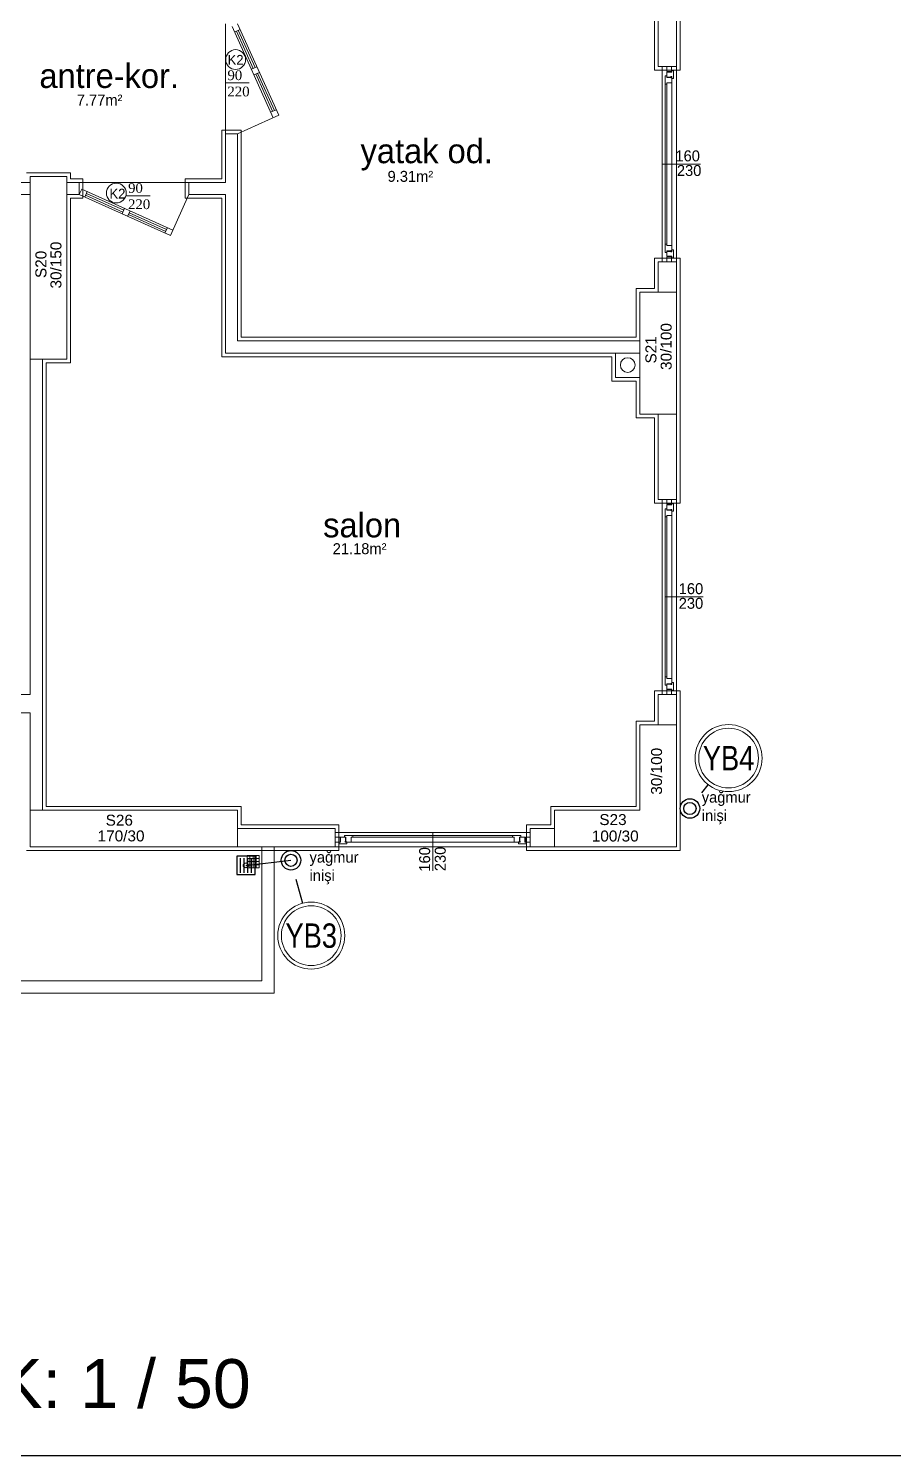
# Model space of a CAD drawing. Header units: centimetres. Extents: x 247352 to 270197, y -444050 to -441150.
# Drawn here: x 253844 to 254553, y -444050 to -442880 of the extents above; entities that cross this region are included whole.
import ezdxf
from ezdxf.enums import TextEntityAlignment as Align

# ---------------------------------------------------------------- set-up
doc = ezdxf.new("R2010")
doc.units = ezdxf.units.CM
for name, color, linetype, lineweight in [('ROTAS-MIMARI', 8, 'Continuous', 13), ('ROTAS-MIMARI-YAZI', 8, 'Continuous', 13), ('ROTAS-SIHHI-YAGMUR-NO', 3, 'Continuous', 18)]:
    doc.layers.add(name, color=color, linetype=linetype, lineweight=lineweight)
for name, color, linetype in [('ROTAS-PAFTA', 144, 'Continuous'), ('ROTAS-PAFTA-YAZI', 7, 'Continuous'), ('ROTAS-SEMBOL-KILAVUZ', 9, 'Continuous'), ('ROTAS-SIHHI-SEMBOL', 5, 'Continuous'), ('ROTAS-SIHHI-YAGMUR', 3, 'Continuous')]:
    doc.layers.add(name, color=color, linetype=linetype)
doc.styles.add('arial_1_18', font='arial.ttf', dxfattribs={"height": 0.2})
doc.styles.add('ROTAS-YAZI', font='arial.ttf')
pattern_1 = [(45, (11555268.9, -21881944.5), (-441.941738, 441.941738), []), (45, (11555710.8, -21881944.5), (-441.941738, 441.941738), [781.25, -156.25, 0, -156.25])]

# ---------------------------------------------------------------- blocks, each defined once
blk = doc.blocks.new('ROTAS-S2-BALKON-SUZGECI')
for p, q in [((-4.5, -6), (-4.5, 6)), ((-1.5, -6), (-1.5, 6)), ((1.5, -6), (1.5, 6)), ((4.5, -6), (4.5, 6))]:
    blk.add_line(p, q)
blk.add_lwpolyline([(-7.5, -7.5), (7.5, -7.5), (7.5, 7.5), (-7.5, 7.5)], close=True)
blk.add_circle((0, 0), 2)
blk = doc.blocks.new('ROTAS-S2-KOLON-YAGMUR')
at = {"color": 3}
for radius in [8, 5]:
    blk.add_circle((0, 0), radius, dxfattribs=at)
blk = doc.blocks.new('ROTAS-S2-KOLON-NO-YAGMUR')
at = {"color": 1}
for radius in [27.5, 24.5]:
    blk.add_circle((0, 0), radius, dxfattribs=at)
at = {"color": 3, "style": 'ROTAS-YAZI', "width": 0.8}
blk.add_attdef('NO', text='', height=20, dxfattribs=at).set_placement((0, 0), align=Align.MIDDLE_CENTER)

msp = doc.modelspace()

# ---------------------------------------------------------------- hatches: boundary and pattern name
at = {"layer": 'ROTAS-MIMARI', "ltscale": 0.03}
h = msp.add_hatch(dxfattribs=at)
h.set_pattern_fill('ANSI35', color=256, scale=50, style=0)
h.set_pattern_definition(pattern_1)
h.paths.add_polyline_path([(253875.2, -443000.8), (253845.2, -443000.8), (253845.2, -443150.8), (253875.2, -443150.8)])
h.paths.add_polyline_path([(253873.2, -443095.2), (253873.2, -443052.1), (253859.2, -443052.1), (253859.2, -443095.2)], flags=24)
h.paths.add_polyline_path([(253860.9, -443086.6), (253860.9, -443059.5), (253847, -443059.5), (253847, -443086.6)], flags=24)
h = msp.add_hatch(dxfattribs=at)
h.set_pattern_fill('ANSI35', color=256, scale=50, style=0)
h.set_pattern_definition(pattern_1)
h.paths.add_polyline_path([(254375.2, -443095.8), (254345.2, -443095.8), (254345.2, -443195.8), (254375.2, -443195.8)])
h.paths.add_polyline_path([(254373.6, -443161.9), (254373.6, -443118.8), (254359.7, -443118.8), (254359.7, -443161.9)], flags=24)
h.paths.add_polyline_path([(254361.2, -443156.6), (254361.2, -443129.6), (254347.3, -443129.6), (254347.3, -443156.6)], flags=24)
h = msp.add_hatch(dxfattribs=at)
h.set_pattern_fill('ANSI35', color=256, scale=50, style=0)
h.set_pattern_definition(pattern_1)
h.paths.add_polyline_path([(254375.2, -443450.8), (254345.2, -443450.8), (254345.2, -443520.8), (254275.2, -443520.8), (254275.2, -443550.8), (254375.2, -443550.8)])
h.paths.add_polyline_path([(254365.8, -443510.3), (254365.8, -443467.2), (254351.8, -443467.2), (254351.8, -443510.3)], flags=24)
h.paths.add_polyline_path([(254303.3, -443548.9), (254346.4, -443548.9), (254346.4, -443534.9), (254303.3, -443534.9)], flags=24)
h.paths.add_polyline_path([(254309.6, -443535.3), (254336.6, -443535.3), (254336.6, -443521.4), (254309.6, -443521.4)], flags=24)
h = msp.add_hatch(dxfattribs=at)
h.set_pattern_fill('ANSI35', color=256, scale=50, style=0)
h.set_pattern_definition(pattern_1)
h.paths.add_polyline_path([(254015.2, -443520.8), (253845.2, -443520.8), (253845.2, -443550.8), (254015.2, -443550.8)])
h.paths.add_polyline_path([(253898.1, -443548.8), (253941.2, -443548.8), (253941.2, -443534.8), (253898.1, -443534.8)], flags=24)
h.paths.add_polyline_path([(253904.7, -443535.9), (253931.7, -443535.9), (253931.7, -443521.9), (253904.7, -443521.9)], flags=24)

# ---------------------------------------------------------------- linework, layer by layer
for p, q in [((254005.2, -442875.8), (254005.2, -442965.8)), ((254015.2, -442875.8), (254048.9, -442950.6)), ((254357.2, -442868.8), (254357.2, -442913.8)), ((254360.2, -442865.8), (254360.2, -442910.8)), ((254375.2, -442865.8), (254375.2, -442910.8)), ((254378.2, -442913.8), (254378.2, -442865.8)), ((254010.7, -442877.8), (254044.3, -442952.7)), ((254017.3, -442880.3), (254012.7, -442882.4)), ((254014.4, -442881.6), (254028.1, -442912.2)), ((254015.8, -442881), (254029.6, -442911.6)), ((254031, -442910.9), (254026.5, -442913)), ((254360.2, -442910.8), (254375.2, -442910.8)), ((254363.4, -443070.8), (254363.4, -442910.8)), ((254367.2, -442910.8), (254367.2, -442914.8)), ((254371.2, -442914.8), (254371.2, -442910.8)), ((254375.2, -443070.8), (254375.2, -442910.8)), ((254033.1, -442915.5), (254028.5, -442917.5)), ((254030.2, -442916.8), (254043.9, -442947.4)), ((254031.6, -442916.2), (254045.4, -442946.8)), ((254378.2, -442913.8), (254357.2, -442913.8)), ((254365.8, -442925.2), (254365.8, -442918.4)), ((254367.2, -442918.4), (254365.8, -442918.4)), ((254367.2, -442914.8), (254371.2, -442914.8)), ((254371.4, -442915.3), (254367.2, -442915.3)), ((254367.2, -442919.3), (254367.2, -442915.3)), ((254367.2, -442918.4), (254367.2, -442919.6)), ((254370.4, -442919.3), (254367.2, -442919.3)), ((254370.4, -442919.6), (254367.2, -442919.6)), ((254371.4, -442919), (254370.4, -442919)), ((254370.4, -442919.3), (254370.4, -442919)), ((254370.4, -442919.9), (254370.4, -442919.6)), ((254370.9, -442919.9), (254370.4, -442919.9)), ((254371.4, -442919.6), (254370.9, -442919.6)), ((254370.9, -442919.9), (254370.9, -442919.6)), ((254371.4, -442915.3), (254371.4, -442914.1)), ((254372.8, -442914.1), (254371.4, -442914.1)), ((254371.4, -442920.5), (254371.4, -442919)), ((254371.4, -442919.6), (254371.4, -442924)), ((254372.8, -442920.5), (254371.4, -442920.5)), ((254372.8, -442920.5), (254372.8, -442914.1)), ((254024.7, -442924.2), (254005.4, -442924.2)), ((254365.8, -443056.4), (254365.8, -442925.2)), ((254367.2, -442925.2), (254365.8, -442925.2)), ((254367.2, -442925.2), (254367.2, -442924)), ((254371.4, -442924), (254367.2, -442924)), ((254367.2, -442925.2), (254367.2, -443056.4)), ((254371.4, -442924), (254371.4, -443057.6)), ((254042.3, -442948.1), (254046.8, -442946.1)), ((254015.2, -442965.8), (254048.9, -442950.6)), ((254018.2, -442962.8), (254002.2, -442962.8)), ((254002.2, -442962.8), (254002.2, -443002.8)), ((254005.2, -442965.8), (254005.2, -443005.8)), ((254005.2, -442965.8), (254015.2, -442965.8)), ((254015.2, -442965.8), (254015.2, -443135.8)), ((254018.2, -443132.8), (254018.2, -442962.8)), ((254394.9, -442990.8), (254363.4, -442990.8)), ((253878.2, -442997.8), (253842.2, -442997.8)), ((253878.2, -443002.8), (253878.2, -442997.8)), ((253888.3, -443002.8), (253878.2, -443002.8)), ((253888.3, -443018.8), (253888.3, -443002.8)), ((254002.2, -443002.8), (253972.3, -443002.8)), ((253972.3, -443002.8), (253972.3, -443018.8)), ((253834.7, -443005.8), (253845.2, -443005.8)), ((253834.7, -443015.8), (253845.2, -443015.8)), ((253885.3, -443005.8), (253875.2, -443005.8)), ((253885.3, -443015.8), (253875.2, -443015.8)), ((253885.3, -443015.8), (253885.3, -443005.8)), ((253885.3, -443005.8), (253975.3, -443005.8)), ((253885.3, -443015.8), (253887.4, -443011.2)), ((253885.3, -443015.8), (253960.2, -443049.4)), ((253887.4, -443011.2), (253962.2, -443044.9)), ((253889.9, -443017.8), (253891.9, -443013.3)), ((253890.5, -443016.3), (253921.1, -443030.1)), ((253891.2, -443014.9), (253921.8, -443028.6)), ((253943.5, -443016.8), (253924.2, -443016.8)), ((253975.3, -443015.8), (253960.2, -443049.4)), ((254005.2, -443005.8), (253975.3, -443005.8)), ((253975.3, -443015.8), (253975.3, -443005.8)), ((254005.2, -443015.8), (253975.3, -443015.8)), ((254005.2, -443015.8), (254005.2, -443145.8)), ((253878.2, -443153.8), (253878.2, -443018.8)), ((253878.2, -443018.8), (253888.3, -443018.8)), ((253920.5, -443031.6), (253922.5, -443027)), ((253925, -443033.6), (253927.1, -443029.1)), ((253972.3, -443018.8), (254002.2, -443018.8)), ((254002.2, -443018.8), (254002.2, -443148.8)), ((253925.7, -443032.1), (253956.3, -443045.9)), ((253926.4, -443030.7), (253956.9, -443044.4)), ((253957.7, -443042.8), (253955.6, -443047.4)), ((254367.2, -443056.4), (254365.8, -443056.4)), ((254365.8, -443056.4), (254365.8, -443063.2)), ((254367.2, -443063.2), (254365.8, -443063.2)), ((254367.2, -443056.4), (254367.2, -443057.6)), ((254371.4, -443057.6), (254367.2, -443057.6)), ((254367.2, -443063.2), (254367.2, -443062)), ((254370.4, -443062), (254367.2, -443062)), ((254367.2, -443062.3), (254367.2, -443066.3)), ((254370.4, -443062.3), (254367.2, -443062.3)), ((254370.9, -443061.7), (254370.4, -443061.7)), ((254370.4, -443061.7), (254370.4, -443062)), ((254370.4, -443062.3), (254370.4, -443062.6)), ((254371.4, -443062.6), (254370.4, -443062.6)), ((254370.9, -443061.7), (254370.9, -443062)), ((254371.4, -443062), (254370.9, -443062)), ((254371.4, -443062), (254371.4, -443057.6)), ((254372.8, -443061.1), (254371.4, -443061.1)), ((254371.4, -443061.1), (254371.4, -443062.6)), ((254372.8, -443061.1), (254372.8, -443067.5)), ((254357.2, -443067.8), (254357.2, -443092.8)), ((254357.2, -443067.8), (254378.2, -443067.8)), ((254360.2, -443070.8), (254360.2, -443095.8)), ((254360.2, -443070.8), (254375.2, -443070.8)), ((254371.4, -443066.3), (254367.2, -443066.3)), ((254367.2, -443070.8), (254367.2, -443066.8)), ((254367.2, -443066.8), (254371.2, -443066.8)), ((254371.2, -443066.8), (254371.2, -443070.8)), ((254371.4, -443066.3), (254371.4, -443067.5)), ((254372.8, -443067.5), (254371.4, -443067.5)), ((254375.2, -443070.8), (254375.2, -443095.8)), ((254378.2, -443095.8), (254378.2, -443067.8)), ((254357.2, -443092.8), (254342.2, -443092.8)), ((254342.2, -443092.8), (254342.2, -443132.8)), ((254378.2, -443145.8), (254378.2, -443095.8)), ((254342.2, -443132.8), (254018.2, -443132.8)), ((254345.2, -443145.8), (254005.2, -443145.8)), ((254345.2, -443135.8), (254015.2, -443135.8)), ((254325.2, -443145.8), (254325.2, -443165.8)), ((254325.2, -443145.8), (254325.2, -443165.8)), ((254325.2, -443145.8), (254325.2, -443165.8)), ((254378.2, -443268.8), (254378.2, -443145.8)), ((253845.2, -443150.8), (253845.2, -443425.8)), ((253855.2, -443150.8), (253855.2, -443520.8)), ((253858.2, -443517.8), (253858.2, -443153.8)), ((253858.2, -443153.8), (253878.2, -443153.8)), ((254002.2, -443148.8), (254322.2, -443148.8)), ((254322.2, -443148.8), (254322.2, -443168.8)), ((254322.2, -443168.8), (254342.2, -443168.8)), ((254325.2, -443165.8), (254345.2, -443165.8)), ((254342.2, -443168.8), (254342.2, -443198.8)), ((254342.2, -443198.8), (254357.2, -443198.8)), ((254357.2, -443198.8), (254357.2, -443268.8)), ((254360.2, -443195.8), (254360.2, -443265.8)), ((254375.2, -443195.8), (254375.2, -443265.8)), ((254357.2, -443268.8), (254378.2, -443268.8)), ((254360.2, -443265.8), (254375.2, -443265.8)), ((254363.4, -443425.8), (254363.4, -443265.8)), ((254365.8, -443280.2), (254365.8, -443273.4)), ((254367.2, -443273.4), (254365.8, -443273.4)), ((254367.2, -443265.8), (254367.2, -443269.8)), ((254367.2, -443269.8), (254371.2, -443269.8)), ((254371.4, -443270.3), (254367.2, -443270.3)), ((254367.2, -443274.3), (254367.2, -443270.3)), ((254367.2, -443273.4), (254367.2, -443274.6)), ((254370.4, -443274.3), (254367.2, -443274.3)), ((254370.4, -443274.6), (254367.2, -443274.6)), ((254371.4, -443274), (254370.4, -443274)), ((254370.4, -443274.3), (254370.4, -443274)), ((254370.4, -443274.9), (254370.4, -443274.6)), ((254370.9, -443274.9), (254370.4, -443274.9)), ((254371.4, -443274.6), (254370.9, -443274.6)), ((254370.9, -443274.9), (254370.9, -443274.6)), ((254371.2, -443269.8), (254371.2, -443265.8)), ((254371.4, -443270.3), (254371.4, -443269.1)), ((254372.8, -443269.1), (254371.4, -443269.1)), ((254371.4, -443275.5), (254371.4, -443274)), ((254371.4, -443274.6), (254371.4, -443279)), ((254372.8, -443275.5), (254372.8, -443269.1)), ((254375.2, -443425.8), (254375.2, -443265.8)), ((254365.8, -443411.4), (254365.8, -443280.2)), ((254367.2, -443280.2), (254365.8, -443280.2)), ((254367.2, -443280.2), (254367.2, -443279)), ((254371.4, -443279), (254367.2, -443279)), ((254367.2, -443280.2), (254367.2, -443411.4)), ((254372.8, -443275.5), (254371.4, -443275.5)), ((254371.4, -443279), (254371.4, -443412.6)), ((254365.6, -443345.8), (254397, -443345.8)), ((254367.2, -443411.4), (254365.8, -443411.4)), ((254365.8, -443411.4), (254365.8, -443418.2)), ((254367.2, -443411.4), (254367.2, -443412.6)), ((254371.4, -443412.6), (254367.2, -443412.6)), ((254371.4, -443417), (254371.4, -443412.6)), ((253815.2, -443425.8), (253845.2, -443425.8)), ((254378.2, -443422.8), (254357.2, -443422.8)), ((254357.2, -443422.8), (254357.2, -443447.7)), ((254360.2, -443425.8), (254360.2, -443450.7)), ((254360.2, -443425.8), (254375.2, -443425.8)), ((254367.2, -443418.2), (254365.8, -443418.2)), ((254367.2, -443418.2), (254367.2, -443417)), ((254370.4, -443417), (254367.2, -443417)), ((254367.2, -443417.3), (254367.2, -443421.3)), ((254370.4, -443417.3), (254367.2, -443417.3)), ((254371.4, -443421.3), (254367.2, -443421.3)), ((254367.2, -443425.8), (254367.2, -443421.8)), ((254367.2, -443421.8), (254371.2, -443421.8)), ((254370.9, -443416.7), (254370.4, -443416.7)), ((254370.4, -443416.7), (254370.4, -443417)), ((254370.4, -443417.3), (254370.4, -443417.6)), ((254371.4, -443417.6), (254370.4, -443417.6)), ((254370.9, -443416.7), (254370.9, -443417)), ((254371.4, -443417), (254370.9, -443417)), ((254371.2, -443421.8), (254371.2, -443425.8)), ((254372.8, -443416.1), (254371.4, -443416.1)), ((254371.4, -443416.1), (254371.4, -443417.6)), ((254371.4, -443421.3), (254371.4, -443422.5)), ((254372.8, -443422.5), (254371.4, -443422.5)), ((254372.8, -443416.1), (254372.8, -443422.5)), ((254375.2, -443425.8), (254375.2, -443450.7)), ((254378.2, -443450.7), (254378.2, -443422.8)), ((253815.2, -443440.8), (253845.2, -443440.8)), ((253845.2, -443440.8), (253845.2, -443520.8)), ((254357.2, -443447.7), (254342.2, -443447.7)), ((254342.2, -443447.7), (254342.2, -443517.8)), ((254378.2, -443553.8), (254378.2, -443450.7)), ((254018.2, -443517.8), (253858.2, -443517.8)), ((254018.2, -443532.8), (254018.2, -443517.8)), ((254342.2, -443517.8), (254272.2, -443517.8)), ((254272.2, -443517.8), (254272.2, -443532.8)), ((254015.2, -443535.8), (254020.2, -443535.8)), ((254015.2, -443535.8), (254095.2, -443535.8)), ((254098.2, -443532.8), (254018.2, -443532.8)), ((254095.2, -443535.8), (254095.2, -443550.8)), ((254095.2, -443539), (254255.2, -443539)), ((254095.2, -443542.8), (254099.2, -443542.8)), ((254098.2, -443553.8), (254098.2, -443532.8)), ((254099.2, -443542.8), (254099.2, -443546.8)), ((254103.7, -443542.8), (254099.7, -443542.8)), ((254099.7, -443547), (254099.7, -443542.8)), ((254102.8, -443542.8), (254102.8, -443541.4)), ((254109.6, -443541.4), (254102.8, -443541.4)), ((254102.8, -443542.8), (254104, -443542.8)), ((254103.7, -443546), (254103.7, -443542.8)), ((254104, -443546), (254104, -443542.8)), ((254108.4, -443547), (254108.4, -443542.8)), ((254109.6, -443542.8), (254108.4, -443542.8)), ((254109.6, -443541.4), (254240.8, -443541.4)), ((254109.6, -443542.8), (254109.6, -443541.4)), ((254240.8, -443542.8), (254109.6, -443542.8)), ((254175.2, -443570.4), (254175.2, -443539)), ((254240.8, -443541.4), (254247.6, -443541.4)), ((254240.8, -443542.8), (254240.8, -443541.4)), ((254240.8, -443542.8), (254242, -443542.8)), ((254242, -443547), (254242, -443542.8)), ((254246.4, -443546), (254246.4, -443542.8)), ((254247.6, -443542.8), (254246.4, -443542.8)), ((254246.7, -443546), (254246.7, -443542.8)), ((254246.7, -443542.8), (254250.7, -443542.8)), ((254247.6, -443542.8), (254247.6, -443541.4)), ((254250.7, -443547), (254250.7, -443542.8)), ((254255.2, -443542.8), (254251.2, -443542.8)), ((254251.2, -443542.8), (254251.2, -443546.8)), ((254252.2, -443532.8), (254252.2, -443553.8)), ((254272.2, -443532.8), (254252.2, -443532.8)), ((254255.2, -443535.8), (254275.2, -443535.8)), ((254255.2, -443535.8), (254255.2, -443550.8)), ((253842.2, -443553.8), (254015.2, -443553.8)), ((254015.2, -443553.8), (254013.2, -443553.8)), ((254013.2, -443553.8), (254098.2, -443553.8)), ((254015.2, -443550.8), (254020.2, -443550.8)), ((254015.2, -443550.8), (254095.2, -443550.8)), ((254099.2, -443546.8), (254095.2, -443546.8)), ((254095.2, -443550.8), (254255.2, -443550.8)), ((254098.5, -443548.4), (254098.5, -443547)), ((254099.7, -443547), (254098.5, -443547)), ((254104.9, -443548.4), (254098.5, -443548.4)), ((254103.7, -443546), (254103.4, -443546)), ((254103.4, -443547), (254103.4, -443546)), ((254104.9, -443547), (254103.4, -443547)), ((254104.3, -443546), (254104, -443546)), ((254104.3, -443546.5), (254104, -443546.5)), ((254104, -443547), (254104, -443546.5)), ((254104, -443547), (254108.4, -443547)), ((254104.3, -443546.5), (254104.3, -443546)), ((254104.9, -443548.4), (254104.9, -443547)), ((254242, -443547), (254108.4, -443547)), ((254246.4, -443547), (254242, -443547)), ((254245.5, -443547), (254247, -443547)), ((254245.5, -443548.4), (254245.5, -443547)), ((254245.5, -443548.4), (254251.9, -443548.4)), ((254246.1, -443546), (254246.4, -443546)), ((254246.1, -443546.5), (254246.1, -443546)), ((254246.1, -443546.5), (254246.4, -443546.5)), ((254246.4, -443547), (254246.4, -443546.5)), ((254246.7, -443546), (254247, -443546)), ((254247, -443547), (254247, -443546)), ((254250.7, -443547), (254251.9, -443547)), ((254251.2, -443546.8), (254255.2, -443546.8)), ((254251.9, -443548.4), (254251.9, -443547)), ((254252.2, -443553.8), (254275.2, -443553.8)), ((254255.2, -443550.8), (254275.2, -443550.8)), ((254275.2, -443553.8), (254378.2, -443553.8)), ((254023, -443567.9), (254023, -443557.9)), ((254023, -443557.9), (254033, -443557.9)), ((254033, -443560.4), (254023, -443560.4)), ((254033, -443562.9), (254023, -443562.9)), ((254033, -443565.4), (254023, -443565.4)), ((254025.3, -443557.9), (254025.3, -443567.9)), ((254027.9, -443557.9), (254027.9, -443567.9)), ((254030.5, -443557.9), (254030.5, -443567.9)), ((254033, -443557.9), (254033, -443567.9)), ((254033, -443567.9), (254023, -443567.9))]:
    msp.add_line(p, q, dxfattribs=at)
for points in [[(253845.2, -443000.8), (253875.2, -443000.8)], [(253845.2, -443150.8), (253845.2, -443000.8)], [(253875.2, -443000.8), (253875.2, -443150.8)], [(254345.2, -443195.8), (254345.2, -443095.8)], [(254345.2, -443095.8), (254375.2, -443095.8)], [(254375.2, -443095.8), (254375.2, -443195.8)], [(253875.2, -443150.8), (253845.2, -443150.8)], [(254375.2, -443195.8), (254345.2, -443195.8)], [(254345.2, -443520.8), (254345.2, -443450.8)], [(254345.2, -443450.8), (254375.2, -443450.8)], [(254375.2, -443450.8), (254375.2, -443550.8)], [(253845.2, -443520.8), (254015.2, -443520.8)], [(253845.2, -443550.8), (253845.2, -443520.8)], [(254015.2, -443520.8), (254015.2, -443550.8)], [(254275.2, -443520.8), (254345.2, -443520.8)], [(254275.2, -443550.8), (254275.2, -443520.8)], [(254015.2, -443550.8), (253845.2, -443550.8)], [(254035.2, -443550.8), (254035.2, -443660.8)], [(254045.2, -443550.8), (254045.2, -443670.8)], [(254375.2, -443550.8), (254275.2, -443550.8)], [(253665.2, -443660.8), (254035.2, -443660.8)], [(253665.2, -443670.8), (254045.2, -443670.8)]]:
    msp.add_lwpolyline(points, dxfattribs=at)
for centre, radius in [((254013.6, -442905), 8.14), ((253915.7, -443014.5), 8.14), ((254335.2, -443155.6), 6.03), ((254386.2, -443519.3), 8), ((254386.2, -443519.3), 5), ((254059, -443561.8), 8), ((254059, -443561.8), 5)]:
    msp.add_circle(centre, radius, dxfattribs=at)
at = {"layer": 'ROTAS-PAFTA'}
msp.add_lwpolyline([(252513, -444050), (254578, -444050), (254578, -441150), (252513, -441150)], close=True, dxfattribs=at)
at = {"layer": 'ROTAS-SEMBOL-KILAVUZ'}
for p, q in [((254395.9, -443506.6), (254401.1, -443499.9)), ((254063.1, -443577.3), (254068.4, -443597.1))]:
    msp.add_line(p, q, dxfattribs=at)
at = {"layer": 'ROTAS-SIHHI-YAGMUR'}
msp.add_lwpolyline([(254022, -443566), (254059, -443561.8)], dxfattribs=at)

# ---------------------------------------------------------------- block references
at = {"layer": 'ROTAS-SIHHI-SEMBOL'}
for name, p in [('ROTAS-S2-KOLON-YAGMUR', (254386.2, -443519.3)), ('ROTAS-S2-KOLON-YAGMUR', (254059, -443561.8)), ('ROTAS-S2-BALKON-SUZGECI', (254022, -443566))]:
    msp.add_blockref(name, p, dxfattribs=at)
at = {"layer": 'ROTAS-SIHHI-YAGMUR-NO'}
for p, values in [((254417.9, -443478), {'NO': 'YB4'}), ((254075.6, -443623.6), {'NO': 'YB3'})]:
    msp.add_blockref('ROTAS-S2-KOLON-NO-YAGMUR', p, dxfattribs=at).add_auto_attribs(values)

# ---------------------------------------------------------------- texts
at = {"layer": 'ROTAS-MIMARI-YAZI', "ltscale": 0.03}
for s, p in [('160', (254374.3, -442988.5)), ('230', (254375.5, -443000.5)), ('160', (254377, -443343.5)), ('230', (254377, -443355.5))]:
    msp.add_text(s, height=9, dxfattribs=at).set_placement(p)
at = {"layer": 'ROTAS-MIMARI-YAZI', "ltscale": 0.03, "style": 'arial_1_18'}
for s, p in [('S20', (253858.4, -443084.2)), ('30/150', (253870.7, -443092.8)), ('30/100', (254371.2, -443159.6)), ('S21', (254358.7, -443154.3)), ('30/100', (254363.3, -443508))]:
    msp.add_text(s, height=9, rotation=90, dxfattribs=at).set_placement(p)
for s, p in [('S26', (253907, -443533.4)), ('S23', (254311.9, -443532.9)), ('170/30', (253900.4, -443546.3)), ('100/30', (254305.7, -443546.4))]:
    msp.add_text(s, height=9, dxfattribs=at).set_placement(p)
at = {"layer": 'ROTAS-MIMARI-YAZI', "ltscale": 0.03}
for s, p in [('160', (254173.1, -443571.1)), ('230', (254185.9, -443570.7))]:
    msp.add_text(s, height=9, rotation=90, dxfattribs=at).set_placement(p)
for s, width, insert, char_height, attachment_point in [('antre-kor.', 237.649, (253967.1, -442908.3), 20, 3), ('7.77m²', 64.717, (253883.3, -442933.7), 9, 1), ('yatak od.', 237.649, (254224.6, -442970), 20, 3), ('9.31m²', 64.717, (254138.2, -442996.3), 9, 1), ('salon', 237.649, (254149.3, -443276.9), 20, 3), ('21.18m²', 64.717, (254093.2, -443301.7), 9, 1), ('yağmur\\Pinişi', 115.95, (254395.9, -443532.3), 9, 7), ('yağmur\\Pinişi', 115.95, (254074.2, -443581.5), 9, 7)]:
    msp.add_mtext_dynamic_manual_height_columns(s, width=width, gutter_width=45, heights=[0], dxfattribs=dict(at, insert=insert, char_height=char_height, attachment_point=attachment_point))
at = {"layer": 'ROTAS-MIMARI-YAZI', "ltscale": 0.03, "char_height": 8}
for s, insert, width, attachment_point in [('K2', (254007, -442909.2), 23.892, 7), ('{\\fTimes New Roman|b0|i0|c162|p18;90\\P220}', (254006.9, -442935.3), 23.511, 7), ('K2', (253923.2, -443011), 23.892, 3), ('{\\fTimes New Roman|b0|i0|c162|p18;90\\P220}', (253925.4, -443027.8), 23.511, 7)]:
    msp.add_mtext(s, dxfattribs=dict(at, insert=insert, width=width, attachment_point=attachment_point))
at = {"layer": 'ROTAS-PAFTA-YAZI', "style": 'ROTAS-YAZI'}
msp.add_text('ZEMİN KAT PLANI.........ÖLÇEK: 1 / 50', height=40, dxfattribs=at).set_placement((253051, -444011))

doc.saveas('drawing.dxf')
